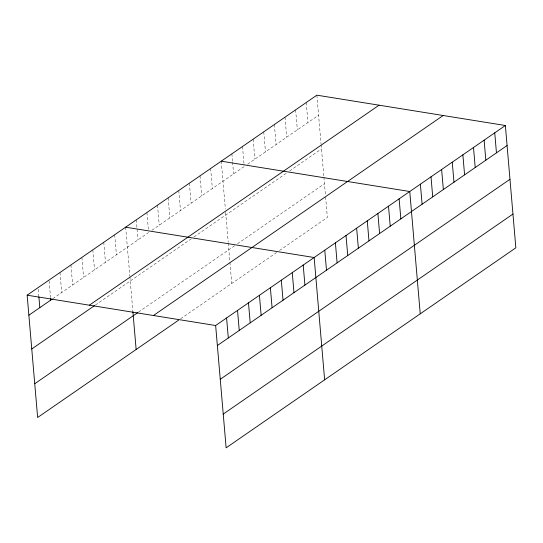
<?xml version="1.0" encoding="UTF-8"?>
<svg xmlns="http://www.w3.org/2000/svg" width="543" height="543" viewBox="0 0 543 543"><rect width="100%" height="100%" fill="white"/><g stroke="black" fill="none" stroke-linecap="round" stroke-linejoin="round"><path stroke-width="0.41" stroke-dasharray="2.71 2.04" d="M52.807 298.684L148.619 232.54M151.938 230.246L244.228 166.531L244.011 164.034M247.547 164.244L318.585 115.197M95.378 305.044L191.346 238.791M194 236.958L286.29 173.244M289.609 170.95L321.476 148.952M138.56 312.069L234.827 245.606M237.488 243.773L324.463 183.724M180.622 318.782L276.896 252.319M279.55 250.479L327.354 217.478L325.549 196.383M316.868 95.174L321.049 143.888M321.117 144.73L323.825 176.271M323.893 177.099L325.474 195.541M306.245 102.512L307.962 122.528M295.623 109.842L297.34 129.865M285 117.179L286.718 137.196M274.378 124.51L276.095 144.533M263.755 131.847L265.473 151.864M253.133 139.178L254.85 159.201M242.511 146.515L243.936 163.199M231.888 153.845L232.526 161.352M232.601 162.187L233.599 173.869M221.259 161.183L225.365 209.048M225.657 212.422L228.216 242.28M228.284 243.108L229.865 261.543M229.94 262.391L231.746 283.487M210.636 168.513L212.354 188.536M200.014 175.851L201.731 195.867M189.392 183.181L191.109 203.204M178.769 190.518L180.486 210.535M168.147 197.849L169.864 217.872M157.524 205.186L159.242 225.202M146.902 212.517L148.334 229.2M136.279 219.854L137.997 239.87M125.657 227.184L129.831 275.898M129.906 276.74L132.818 310.766M114.709 234.739L116.426 254.762M103.767 242.3L105.478 262.317M92.819 249.855L94.536 269.878M81.878 257.409L83.588 277.432M70.929 264.964L72.647 284.987M59.988 272.518L61.698 292.541M49.114 280.914L50.54 297.598M38.241 289.304L38.811 295.976"/><path stroke-width="0.81" d="M178.633 320.153L37.637 417.492L27.15 295.188L316.868 95.174L505.363 125.508L515.85 247.812L226.132 447.826L215.646 325.522L505.363 125.508M28.867 315.211L52.121 299.152M89.351 305.2L379.075 105.186M31.759 348.966L94.692 305.519M34.738 383.738L137.895 312.53M153.445 315.51L443.163 115.496M217.363 345.538L507.081 145.524M220.254 379.292L509.972 179.278M223.234 414.071L512.959 214.057M221.259 161.183L409.755 191.509L420.241 313.813M125.657 227.184L314.153 257.518L324.633 379.822M27.15 295.188L215.646 325.522M494.741 132.838L496.458 152.861M484.118 140.175L485.836 160.192M473.496 147.506L475.213 167.529M462.874 154.843L464.591 174.86M452.251 162.174L453.968 182.197M441.629 169.511L443.346 189.527M431.006 176.842L432.717 196.865M420.384 184.179L422.094 204.195M399.132 198.847L400.849 218.863M388.51 206.177L390.227 226.2M377.887 213.514L379.605 233.531M367.265 220.845L368.982 240.868M356.642 228.182L358.36 248.199M346.02 235.513L347.737 255.536M335.398 242.85L337.115 262.866M324.775 250.18L326.492 270.204M303.204 265.072L304.922 285.095M292.263 272.627L293.973 292.65M281.315 280.181L283.032 300.204M270.373 287.742L272.084 307.759M259.425 295.297L261.142 315.32M248.484 302.851L250.194 322.875M237.535 310.406L239.253 330.429M226.587 317.967L228.304 337.984M132.892 311.594L136.137 349.488M50.614 298.433L50.757 300.096M38.879 296.811L39.809 307.657"/></g></svg>
